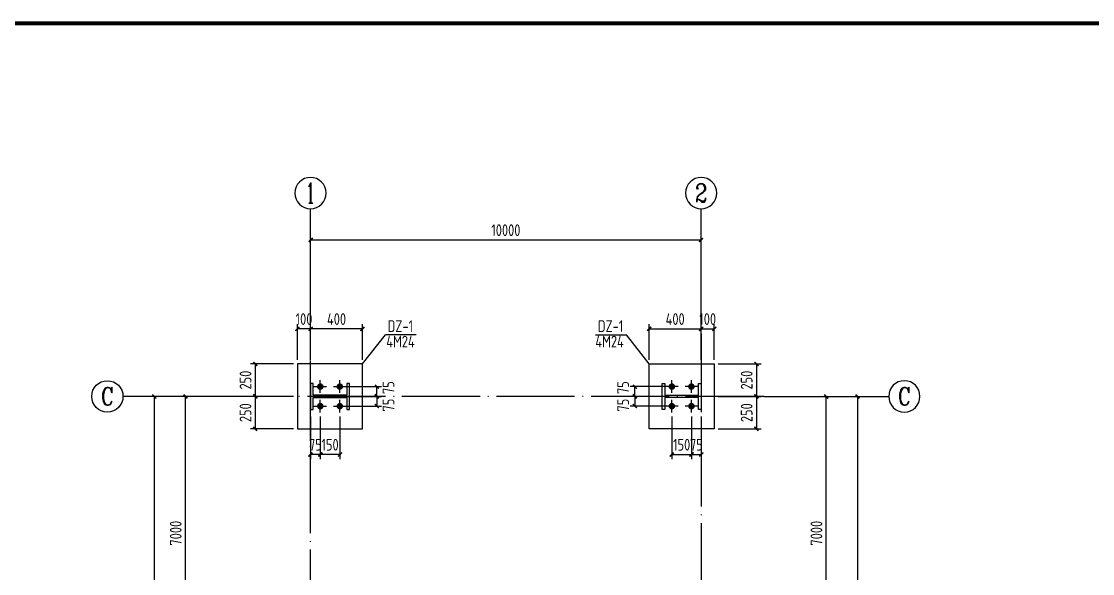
# Model space of a CAD drawing. Header units: millimetres. Extents: x 865974 to 875117, y 40174 to 44891.
# Drawn here: x 867213.6 to 867487.8, y 40616.9 to 40758.1 of the extents above; entities that cross this region are included whole.
import ezdxf
from ezdxf.enums import TextEntityAlignment as Align

# ---------------------------------------------------------------- set-up
doc = ezdxf.new("R2010")
doc.units = ezdxf.units.MM
doc.header["$LTSCALE"] = 1000
doc.header["$MEASUREMENT"] = 0
doc.linetypes.add('DOTE', pattern=[2.42, 2, -0.2, 0.02, -0.2])
for name, color, linetype in [('AXIS', 3, 'Continuous'), ('AXIS_TEXT', 7, 'Continuous'), ('DIM', 7, 'Continuous'), ('DOTE', 1, 'DOTE'), ('M_Prof', 2, 'Continuous'), ('柱集中标注', 2, 'Continuous'), ('标注', 7, 'Continuous'), ('檩条', 34, 'Continuous')]:
    doc.layers.add(name, color=color, linetype=linetype)
doc.styles.add('_TCH_AXIS', font='COMPLEX', dxfattribs={"bigfont": 'GBCBIG'})
doc.styles.add('COMPLEX', font='COMPLEX')
doc.styles.add('GBHZ', font='gbenor.shx', dxfattribs={"width": 0.9, "bigfont": 'gbcbig.shx'})
doc.dimstyles.new('Y100', dxfattribs={"dimscale": 0, "dimtxt": 3, "dimasz": 0.01, "dimexe": 1.2, "dimexo": 2, "dimgap": 1, "dimtad": 1, "dimdec": 0, "dimlfac": 100, "dimzin": 0, "dimdsep": 46, "dimtxsty": 'GBHZ', "dimblk": 'DX', "dimcen": 0.09, "dimdle": 1, "dimclrd": 7, "dimclre": 7, "dimclrt": 7, "dimadec": 0, "dimazin": 0, "dimtfac": 1, "dimtdec": 0, "dimtix": 1, "dimtmove": 2, "dimatfit": 3, "dimldrblk": 'DX', "dimfxl": 0, "dimtolj": 1, "dimtzin": 0, "dimarcsym": 0})
doc.dimstyles.new('Y30', dxfattribs={"dimscale": 0, "dimtxt": 3, "dimasz": 0.01, "dimexe": 1.2, "dimexo": 1, "dimgap": 1, "dimtad": 1, "dimdec": 0, "dimlfac": 30, "dimzin": 0, "dimdsep": 46, "dimtxsty": 'GBHZ', "dimblk1": 'DX', "dimblk2": 'DX', "dimsah": 1, "dimcen": 0.09, "dimdle": 1, "dimadec": 0, "dimazin": 0, "dimtfac": 1, "dimtdec": 0, "dimtix": 1, "dimtmove": 2, "dimatfit": 3, "dimldrblk": 'DX', "dimfxl": 0, "dimtolj": 1, "dimtzin": 0, "dimarcsym": 0})

# ---------------------------------------------------------------- blocks, each defined once
blk = doc.blocks.new('_AXISO')
blk.add_circle((0, 0), 0.5)
at = {"layer": 'AXIS_TEXT', "style": 'COMPLEX', "width": 1.041667}
blk.add_attdef('A', text='', height=0.56, dxfattribs=at).set_placement((-0.25, -0.28), (0.25, -0.28), align=Align.FIT)
blk = doc.blocks.new('DX')
at = {"color": 0, "linetype": 'ByBlock', "const_width": 40}
blk.add_lwpolyline([(-54, -51), (46, 49)], dxfattribs=at)
blk = doc.blocks.new('*D32')
at = {"layer": 'Defpoints', "color": 0, "transparency": 16777216}
for p in [(867255.62, 40662.19), (867271.62, 40662.19), (867271.62, 40592.19)]:
    blk.add_point(p, dxfattribs=at)
at = {"layer": '标注', "color": 7, "lineweight": -2, "transparency": 16777216}
for p, q in [((867269.62, 40662.19), (867254.42, 40662.19)), ((867255.62, 40592.2), (867255.62, 40662.18)), ((867269.62, 40592.19), (867254.42, 40592.19))]:
    blk.add_line(p, q, dxfattribs=at)
at = {"layer": '标注', "color": 7, "lineweight": -2, "transparency": 16777216, "xscale": 0.01, "yscale": 0.01, "zscale": 0.01}
for p, rotation in [((867255.62, 40662.19), 90), ((867255.62, 40592.19), 270)]:
    blk.add_blockref('DX', p, dxfattribs=dict(at, rotation=rotation))
at = {"layer": '标注', "color": 7, "transparency": 16777216, "insert": (867253.12, 40627.19), "char_height": 3, "attachment_point": 5, "rotation": 90, "style": 'GBHZ'}
blk.add_mtext('\\A1;7000', dxfattribs=at)
blk = doc.blocks.new('*D33')
at = {"layer": 'Defpoints', "color": 0, "transparency": 16777216}
for p in [(867271.62, 40662.19), (867247.62, 40522.19), (867271.62, 40522.19)]:
    blk.add_point(p, dxfattribs=at)
at = {"layer": '标注', "color": 7, "lineweight": -2, "transparency": 16777216}
for p, q in [((867269.62, 40662.19), (867246.42, 40662.19)), ((867247.62, 40662.18), (867247.62, 40522.2)), ((867269.62, 40522.19), (867246.42, 40522.19))]:
    blk.add_line(p, q, dxfattribs=at)
at = {"layer": '标注', "color": 7, "lineweight": -2, "transparency": 16777216, "xscale": 0.01, "yscale": 0.01, "zscale": 0.01}
for p, rotation in [((867247.62, 40662.19), 90), ((867247.62, 40522.19), 270)]:
    blk.add_blockref('DX', p, dxfattribs=dict(at, rotation=rotation))
at = {"layer": '标注', "color": 7, "transparency": 16777216, "insert": (867245.12, 40592.19), "char_height": 3, "attachment_point": 5, "rotation": 90, "style": 'GBHZ'}
blk.add_mtext('\\A1;14000', dxfattribs=at)
blk = doc.blocks.new('*D36')
at = {"layer": 'Defpoints', "color": 0, "transparency": 16777216}
for p in [(867403.62, 40662.19), (867419.62, 40662.19), (867403.62, 40592.19)]:
    blk.add_point(p, dxfattribs=at)
at = {"layer": '标注', "color": 7, "lineweight": -2, "transparency": 16777216}
for p, q in [((867405.62, 40662.19), (867420.82, 40662.19)), ((867419.62, 40592.2), (867419.62, 40662.18)), ((867405.62, 40592.19), (867420.82, 40592.19))]:
    blk.add_line(p, q, dxfattribs=at)
at = {"layer": '标注', "color": 7, "lineweight": -2, "transparency": 16777216, "xscale": 0.01, "yscale": 0.01, "zscale": 0.01}
for p, rotation in [((867419.62, 40662.19), 90), ((867419.62, 40592.19), 270)]:
    blk.add_blockref('DX', p, dxfattribs=dict(at, rotation=rotation))
at = {"layer": '标注', "color": 7, "transparency": 16777216, "insert": (867417.12, 40627.19), "char_height": 3, "attachment_point": 5, "rotation": 90, "style": 'GBHZ'}
blk.add_mtext('\\A1;7000', dxfattribs=at)
blk = doc.blocks.new('*D37')
at = {"layer": 'Defpoints', "color": 0, "transparency": 16777216}
for p in [(867403.62, 40662.19), (867403.62, 40522.19), (867427.62, 40522.19)]:
    blk.add_point(p, dxfattribs=at)
at = {"layer": '标注', "color": 7, "lineweight": -2, "transparency": 16777216}
for p, q in [((867405.62, 40662.19), (867428.82, 40662.19)), ((867427.62, 40662.18), (867427.62, 40522.2)), ((867405.62, 40522.19), (867428.82, 40522.19))]:
    blk.add_line(p, q, dxfattribs=at)
at = {"layer": '标注', "color": 7, "lineweight": -2, "transparency": 16777216, "xscale": 0.01, "yscale": 0.01, "zscale": 0.01}
for p, rotation in [((867427.62, 40662.19), 90), ((867427.62, 40522.19), 270)]:
    blk.add_blockref('DX', p, dxfattribs=dict(at, rotation=rotation))
at = {"layer": '标注', "color": 7, "transparency": 16777216, "insert": (867425.12, 40592.19), "char_height": 3, "attachment_point": 5, "rotation": 90, "style": 'GBHZ'}
blk.add_mtext('\\A1;14000', dxfattribs=at)
blk = doc.blocks.new('*D38')
at = {"layer": 'Defpoints', "color": 0, "transparency": 16777216}
for p in [(867387.62, 40702.19), (867287.62, 40678.19), (867387.62, 40678.19)]:
    blk.add_point(p, dxfattribs=at)
at = {"layer": '标注', "color": 7, "lineweight": -2, "transparency": 16777216}
for p, q in [((867287.62, 40680.19), (867287.62, 40703.39)), ((867387.62, 40680.19), (867387.62, 40703.39)), ((867287.63, 40702.19), (867387.61, 40702.19))]:
    blk.add_line(p, q, dxfattribs=at)
at = {"layer": '标注', "color": 7, "lineweight": -2, "transparency": 16777216, "xscale": 0.01, "yscale": 0.01, "zscale": 0.01, "rotation": 180}
blk.add_blockref('DX', (867287.62, 40702.19), dxfattribs=at)
at = {"layer": '标注', "color": 7, "lineweight": -2, "transparency": 16777216, "xscale": 0.01, "yscale": 0.01, "zscale": 0.01}
blk.add_blockref('DX', (867387.62, 40702.19), dxfattribs=at)
at = {"layer": '标注', "color": 7, "transparency": 16777216, "insert": (867337.62, 40704.69), "char_height": 3, "attachment_point": 5, "style": 'GBHZ'}
blk.add_mtext('\\A1;10000', dxfattribs=at)
blk = doc.blocks.new('*D671')
at = {"layer": 'Defpoints', "color": 0, "transparency": 16777216}
for p in [(867287.62, 40679.46), (867287.62, 40670.52), (867300.95, 40670.52)]:
    blk.add_point(p, dxfattribs=at)
at = {"layer": 'DIM', "color": 0, "lineweight": -2, "transparency": 16777216}
for p, q in [((867287.62, 40671.52), (867287.62, 40680.66)), ((867300.94, 40679.46), (867287.63, 40679.46)), ((867300.95, 40671.52), (867300.95, 40680.66))]:
    blk.add_line(p, q, dxfattribs=at)
at = {"layer": 'DIM', "color": 0, "lineweight": -2, "transparency": 16777216, "xscale": 0.01, "yscale": 0.01, "zscale": 0.01, "rotation": 180}
blk.add_blockref('DX', (867287.62, 40679.46), dxfattribs=at)
at = {"layer": 'DIM', "color": 0, "lineweight": -2, "transparency": 16777216, "xscale": 0.01, "yscale": 0.01, "zscale": 0.01}
blk.add_blockref('DX', (867300.95, 40679.46), dxfattribs=at)
at = {"layer": 'DIM', "color": 0, "transparency": 16777216, "insert": (867294.28, 40681.96), "char_height": 3, "attachment_point": 5, "style": 'GBHZ'}
blk.add_mtext('\\A1;400', dxfattribs=at)
blk = doc.blocks.new('*D672')
at = {"layer": 'Defpoints', "color": 0, "transparency": 16777216}
for p in [(867284.28, 40679.46), (867284.28, 40670.52), (867287.62, 40670.52)]:
    blk.add_point(p, dxfattribs=at)
at = {"layer": 'DIM', "color": 0, "lineweight": -2, "transparency": 16777216}
for p, q in [((867284.27, 40679.46), (867284.26, 40679.46)), ((867284.28, 40671.52), (867284.28, 40680.66)), ((867287.62, 40679.46), (867284.28, 40679.46)), ((867287.62, 40671.52), (867287.62, 40680.66)), ((867287.63, 40679.46), (867287.64, 40679.46))]:
    blk.add_line(p, q, dxfattribs=at)
at = {"layer": 'DIM', "color": 0, "lineweight": -2, "transparency": 16777216, "xscale": 0.01, "yscale": 0.01, "zscale": 0.01}
blk.add_blockref('DX', (867284.28, 40679.46), dxfattribs=at)
at = {"layer": 'DIM', "color": 0, "lineweight": -2, "transparency": 16777216, "xscale": 0.01, "yscale": 0.01, "zscale": 0.01, "rotation": 180}
blk.add_blockref('DX', (867287.62, 40679.46), dxfattribs=at)
at = {"layer": 'DIM', "color": 0, "transparency": 16777216, "insert": (867285.95, 40681.96), "char_height": 3, "attachment_point": 5, "style": 'GBHZ'}
blk.add_mtext('\\A1;100', dxfattribs=at)
blk = doc.blocks.new('*D673')
at = {"layer": 'Defpoints', "color": 0, "transparency": 16777216}
for p in [(867284.28, 40670.52), (867273.48, 40662.19), (867284.28, 40662.19)]:
    blk.add_point(p, dxfattribs=at)
at = {"layer": 'DIM', "color": 0, "lineweight": -2, "transparency": 16777216}
for p, q in [((867283.28, 40670.52), (867272.28, 40670.52)), ((867273.48, 40670.51), (867273.48, 40662.2)), ((867283.28, 40662.19), (867272.28, 40662.19))]:
    blk.add_line(p, q, dxfattribs=at)
at = {"layer": 'DIM', "color": 0, "lineweight": -2, "transparency": 16777216, "xscale": 0.01, "yscale": 0.01, "zscale": 0.01}
for p, rotation in [((867273.48, 40670.52), 90), ((867273.48, 40662.19), 270)]:
    blk.add_blockref('DX', p, dxfattribs=dict(at, rotation=rotation))
at = {"layer": 'DIM', "color": 0, "transparency": 16777216, "insert": (867270.98, 40666.35), "char_height": 3, "attachment_point": 5, "rotation": 90, "style": 'GBHZ'}
blk.add_mtext('\\A1;250', dxfattribs=at)
blk = doc.blocks.new('*D674')
at = {"layer": 'Defpoints', "color": 0, "transparency": 16777216}
for p in [(867284.28, 40662.19), (867273.48, 40653.85), (867284.28, 40653.85)]:
    blk.add_point(p, dxfattribs=at)
at = {"layer": 'DIM', "color": 0, "lineweight": -2, "transparency": 16777216}
for p, q in [((867283.28, 40662.19), (867272.28, 40662.19)), ((867273.48, 40662.18), (867273.48, 40653.86)), ((867283.28, 40653.85), (867272.28, 40653.85))]:
    blk.add_line(p, q, dxfattribs=at)
at = {"layer": 'DIM', "color": 0, "lineweight": -2, "transparency": 16777216, "xscale": 0.01, "yscale": 0.01, "zscale": 0.01}
for p, rotation in [((867273.48, 40662.19), 90), ((867273.48, 40653.85), 270)]:
    blk.add_blockref('DX', p, dxfattribs=dict(at, rotation=rotation))
at = {"layer": 'DIM', "color": 0, "transparency": 16777216, "insert": (867270.98, 40658.02), "char_height": 3, "attachment_point": 5, "rotation": 90, "style": 'GBHZ'}
blk.add_mtext('\\A1;250', dxfattribs=at)
blk = doc.blocks.new('*D675')
at = {"layer": 'Defpoints', "color": 0, "transparency": 16777216}
for p in [(867295.55, 40664.69), (867304.59, 40664.69), (867295.55, 40662.19)]:
    blk.add_point(p, dxfattribs=at)
at = {"layer": 'DIM', "color": 0, "lineweight": -2, "transparency": 16777216}
for p, q in [((867296.55, 40664.69), (867305.79, 40664.69)), ((867304.59, 40662.2), (867304.59, 40664.68)), ((867296.55, 40662.19), (867305.79, 40662.19))]:
    blk.add_line(p, q, dxfattribs=at)
at = {"layer": 'DIM', "color": 0, "lineweight": -2, "transparency": 16777216, "xscale": 0.01, "yscale": 0.01, "zscale": 0.01}
for p, rotation in [((867304.59, 40664.69), 90), ((867304.59, 40662.19), 270)]:
    blk.add_blockref('DX', p, dxfattribs=dict(at, rotation=rotation))
at = {"layer": 'DIM', "color": 0, "transparency": 16777216, "insert": (867307.59, 40664.42), "char_height": 3, "attachment_point": 5, "rotation": 90, "style": 'GBHZ'}
blk.add_mtext('\\A1;75', dxfattribs=at)
blk = doc.blocks.new('*D676')
at = {"layer": 'Defpoints', "color": 0, "transparency": 16777216}
for p in [(867295.55, 40662.19), (867295.55, 40659.69), (867304.59, 40659.69)]:
    blk.add_point(p, dxfattribs=at)
at = {"layer": 'DIM', "color": 0, "lineweight": -2, "transparency": 16777216}
for p, q in [((867296.55, 40662.19), (867305.79, 40662.19)), ((867304.59, 40662.18), (867304.59, 40659.7)), ((867296.55, 40659.69), (867305.79, 40659.69))]:
    blk.add_line(p, q, dxfattribs=at)
at = {"layer": 'DIM', "color": 0, "lineweight": -2, "transparency": 16777216, "xscale": 0.01, "yscale": 0.01, "zscale": 0.01}
for p, rotation in [((867304.59, 40662.19), 90), ((867304.59, 40659.69), 270)]:
    blk.add_blockref('DX', p, dxfattribs=dict(at, rotation=rotation))
at = {"layer": 'DIM', "color": 0, "transparency": 16777216, "insert": (867307.59, 40659.95), "char_height": 3, "attachment_point": 5, "rotation": 90, "style": 'GBHZ'}
blk.add_mtext('\\A1;75', dxfattribs=at)
blk = doc.blocks.new('*D677')
at = {"layer": 'Defpoints', "color": 0, "transparency": 16777216}
for p in [(867290.12, 40658.06), (867295.12, 40658.06), (867290.12, 40647.32)]:
    blk.add_point(p, dxfattribs=at)
at = {"layer": '标注', "color": 0, "lineweight": -2, "transparency": 16777216}
for p, q in [((867290.12, 40657.06), (867290.12, 40646.12)), ((867295.12, 40657.06), (867295.12, 40646.12)), ((867290.11, 40647.32), (867290.1, 40647.32)), ((867295.12, 40647.32), (867290.12, 40647.32)), ((867295.13, 40647.32), (867295.14, 40647.32))]:
    blk.add_line(p, q, dxfattribs=at)
at = {"layer": '标注', "color": 0, "lineweight": -2, "transparency": 16777216, "xscale": 0.01, "yscale": 0.01, "zscale": 0.01, "rotation": 180}
blk.add_blockref('DX', (867295.12, 40647.32), dxfattribs=at)
at = {"layer": '标注', "color": 0, "lineweight": -2, "transparency": 16777216, "xscale": 0.01, "yscale": 0.01, "zscale": 0.01}
blk.add_blockref('DX', (867290.12, 40647.32), dxfattribs=at)
at = {"layer": '标注', "color": 0, "transparency": 16777216, "insert": (867292.62, 40649.82), "char_height": 3, "attachment_point": 5, "style": 'GBHZ'}
blk.add_mtext('\\A1;150', dxfattribs=at)
blk = doc.blocks.new('*D678')
at = {"layer": 'Defpoints', "color": 0, "transparency": 16777216}
for p in [(867287.62, 40658.06), (867290.12, 40658.06), (867287.62, 40647.32)]:
    blk.add_point(p, dxfattribs=at)
at = {"layer": '标注', "color": 0, "lineweight": -2, "transparency": 16777216}
for p, q in [((867287.62, 40657.06), (867287.62, 40646.12)), ((867290.12, 40657.06), (867290.12, 40646.12)), ((867287.61, 40647.32), (867287.6, 40647.32)), ((867290.12, 40647.32), (867287.62, 40647.32)), ((867290.13, 40647.32), (867290.14, 40647.32))]:
    blk.add_line(p, q, dxfattribs=at)
at = {"layer": '标注', "color": 0, "lineweight": -2, "transparency": 16777216, "xscale": 0.01, "yscale": 0.01, "zscale": 0.01, "rotation": 180}
blk.add_blockref('DX', (867290.12, 40647.32), dxfattribs=at)
at = {"layer": '标注', "color": 0, "lineweight": -2, "transparency": 16777216, "xscale": 0.01, "yscale": 0.01, "zscale": 0.01}
blk.add_blockref('DX', (867287.62, 40647.32), dxfattribs=at)
at = {"layer": '标注', "color": 0, "transparency": 16777216, "insert": (867288.87, 40649.82), "char_height": 3, "attachment_point": 5, "style": 'GBHZ'}
blk.add_mtext('\\A1;75', dxfattribs=at)
blk = doc.blocks.new('*D663')
at = {"layer": 'Defpoints', "color": 0, "transparency": 16777216}
for p in [(867387.62, 40679.46), (867374.28, 40670.52), (867387.62, 40670.52)]:
    blk.add_point(p, dxfattribs=at)
at = {"layer": 'DIM', "color": 0, "lineweight": -2, "transparency": 16777216}
for p, q in [((867374.28, 40671.52), (867374.28, 40680.66)), ((867374.29, 40679.46), (867387.61, 40679.46)), ((867387.62, 40671.52), (867387.62, 40680.66))]:
    blk.add_line(p, q, dxfattribs=at)
at = {"layer": 'DIM', "color": 0, "lineweight": -2, "transparency": 16777216, "xscale": 0.01, "yscale": 0.01, "zscale": 0.01, "rotation": 180}
blk.add_blockref('DX', (867374.28, 40679.46), dxfattribs=at)
at = {"layer": 'DIM', "color": 0, "lineweight": -2, "transparency": 16777216, "xscale": 0.01, "yscale": 0.01, "zscale": 0.01}
blk.add_blockref('DX', (867387.62, 40679.46), dxfattribs=at)
at = {"layer": 'DIM', "color": 0, "transparency": 16777216, "insert": (867380.95, 40681.96), "char_height": 3, "attachment_point": 5, "style": 'GBHZ'}
blk.add_mtext('\\A1;400', dxfattribs=at)
blk = doc.blocks.new('*D664')
at = {"layer": 'Defpoints', "color": 0, "transparency": 16777216}
for p in [(867390.95, 40679.46), (867387.62, 40670.52), (867390.95, 40670.52)]:
    blk.add_point(p, dxfattribs=at)
at = {"layer": 'DIM', "color": 0, "lineweight": -2, "transparency": 16777216}
for p, q in [((867387.61, 40679.46), (867387.6, 40679.46)), ((867387.62, 40671.52), (867387.62, 40680.66)), ((867387.62, 40679.46), (867390.95, 40679.46)), ((867390.95, 40671.52), (867390.95, 40680.66)), ((867390.96, 40679.46), (867390.97, 40679.46))]:
    blk.add_line(p, q, dxfattribs=at)
at = {"layer": 'DIM', "color": 0, "lineweight": -2, "transparency": 16777216, "xscale": 0.01, "yscale": 0.01, "zscale": 0.01}
blk.add_blockref('DX', (867387.62, 40679.46), dxfattribs=at)
at = {"layer": 'DIM', "color": 0, "lineweight": -2, "transparency": 16777216, "xscale": 0.01, "yscale": 0.01, "zscale": 0.01, "rotation": 180}
blk.add_blockref('DX', (867390.95, 40679.46), dxfattribs=at)
at = {"layer": 'DIM', "color": 0, "transparency": 16777216, "insert": (867389.28, 40681.96), "char_height": 3, "attachment_point": 5, "style": 'GBHZ'}
blk.add_mtext('\\A1;100', dxfattribs=at)
blk = doc.blocks.new('*D665')
at = {"layer": 'Defpoints', "color": 0, "transparency": 16777216}
for p in [(867390.95, 40670.52), (867390.95, 40662.19), (867401.76, 40662.19)]:
    blk.add_point(p, dxfattribs=at)
at = {"layer": 'DIM', "color": 0, "lineweight": -2, "transparency": 16777216}
for p, q in [((867391.95, 40670.52), (867402.96, 40670.52)), ((867401.76, 40670.51), (867401.76, 40662.2)), ((867391.95, 40662.19), (867402.96, 40662.19))]:
    blk.add_line(p, q, dxfattribs=at)
at = {"layer": 'DIM', "color": 0, "lineweight": -2, "transparency": 16777216, "xscale": 0.01, "yscale": 0.01, "zscale": 0.01}
for p, rotation in [((867401.76, 40670.52), 90), ((867401.76, 40662.19), 270)]:
    blk.add_blockref('DX', p, dxfattribs=dict(at, rotation=rotation))
at = {"layer": 'DIM', "color": 0, "transparency": 16777216, "insert": (867399.26, 40666.35), "char_height": 3, "attachment_point": 5, "rotation": 90, "style": 'GBHZ'}
blk.add_mtext('\\A1;250', dxfattribs=at)
blk = doc.blocks.new('*D666')
at = {"layer": 'Defpoints', "color": 0, "transparency": 16777216}
for p in [(867390.95, 40662.19), (867390.95, 40653.85), (867401.76, 40653.85)]:
    blk.add_point(p, dxfattribs=at)
at = {"layer": 'DIM', "color": 0, "lineweight": -2, "transparency": 16777216}
for p, q in [((867391.95, 40662.19), (867402.96, 40662.19)), ((867401.76, 40662.18), (867401.76, 40653.86)), ((867391.95, 40653.85), (867402.96, 40653.85))]:
    blk.add_line(p, q, dxfattribs=at)
at = {"layer": 'DIM', "color": 0, "lineweight": -2, "transparency": 16777216, "xscale": 0.01, "yscale": 0.01, "zscale": 0.01}
for p, rotation in [((867401.76, 40662.19), 90), ((867401.76, 40653.85), 270)]:
    blk.add_blockref('DX', p, dxfattribs=dict(at, rotation=rotation))
at = {"layer": 'DIM', "color": 0, "transparency": 16777216, "insert": (867399.26, 40658.02), "char_height": 3, "attachment_point": 5, "rotation": 90, "style": 'GBHZ'}
blk.add_mtext('\\A1;250', dxfattribs=at)
blk = doc.blocks.new('*D667')
at = {"layer": 'Defpoints', "color": 0, "transparency": 16777216}
for p in [(867370.64, 40664.69), (867379.68, 40664.69), (867379.68, 40662.19)]:
    blk.add_point(p, dxfattribs=at)
at = {"layer": 'DIM', "color": 0, "lineweight": -2, "transparency": 16777216}
for p, q in [((867378.68, 40664.69), (867369.44, 40664.69)), ((867370.64, 40662.2), (867370.64, 40664.68)), ((867378.68, 40662.19), (867369.44, 40662.19))]:
    blk.add_line(p, q, dxfattribs=at)
at = {"layer": 'DIM', "color": 0, "lineweight": -2, "transparency": 16777216, "xscale": 0.01, "yscale": 0.01, "zscale": 0.01}
for p, rotation in [((867370.64, 40664.69), 90), ((867370.64, 40662.19), 270)]:
    blk.add_blockref('DX', p, dxfattribs=dict(at, rotation=rotation))
at = {"layer": 'DIM', "color": 0, "transparency": 16777216, "insert": (867367.64, 40664.42), "char_height": 3, "attachment_point": 5, "rotation": 90, "style": 'GBHZ'}
blk.add_mtext('\\A1;75', dxfattribs=at)
blk = doc.blocks.new('*D668')
at = {"layer": 'Defpoints', "color": 0, "transparency": 16777216}
for p in [(867379.68, 40662.19), (867370.64, 40659.69), (867379.68, 40659.69)]:
    blk.add_point(p, dxfattribs=at)
at = {"layer": 'DIM', "color": 0, "lineweight": -2, "transparency": 16777216}
for p, q in [((867378.68, 40662.19), (867369.44, 40662.19)), ((867370.64, 40662.18), (867370.64, 40659.7)), ((867378.68, 40659.69), (867369.44, 40659.69))]:
    blk.add_line(p, q, dxfattribs=at)
at = {"layer": 'DIM', "color": 0, "lineweight": -2, "transparency": 16777216, "xscale": 0.01, "yscale": 0.01, "zscale": 0.01}
for p, rotation in [((867370.64, 40662.19), 90), ((867370.64, 40659.69), 270)]:
    blk.add_blockref('DX', p, dxfattribs=dict(at, rotation=rotation))
at = {"layer": 'DIM', "color": 0, "transparency": 16777216, "insert": (867367.64, 40659.95), "char_height": 3, "attachment_point": 5, "rotation": 90, "style": 'GBHZ'}
blk.add_mtext('\\A1;75', dxfattribs=at)
blk = doc.blocks.new('*D669')
at = {"layer": 'Defpoints', "color": 0, "transparency": 16777216}
for p in [(867380.12, 40658.06), (867385.12, 40658.06), (867385.12, 40647.32)]:
    blk.add_point(p, dxfattribs=at)
at = {"layer": '标注', "color": 0, "lineweight": -2, "transparency": 16777216}
for p, q in [((867380.12, 40657.06), (867380.12, 40646.12)), ((867385.12, 40657.06), (867385.12, 40646.12)), ((867380.11, 40647.32), (867380.1, 40647.32)), ((867380.12, 40647.32), (867385.12, 40647.32)), ((867385.13, 40647.32), (867385.14, 40647.32))]:
    blk.add_line(p, q, dxfattribs=at)
at = {"layer": '标注', "color": 0, "lineweight": -2, "transparency": 16777216, "xscale": 0.01, "yscale": 0.01, "zscale": 0.01, "rotation": 180}
blk.add_blockref('DX', (867385.12, 40647.32), dxfattribs=at)
at = {"layer": '标注', "color": 0, "lineweight": -2, "transparency": 16777216, "xscale": 0.01, "yscale": 0.01, "zscale": 0.01}
blk.add_blockref('DX', (867380.12, 40647.32), dxfattribs=at)
at = {"layer": '标注', "color": 0, "transparency": 16777216, "insert": (867382.62, 40649.82), "char_height": 3, "attachment_point": 5, "style": 'GBHZ'}
blk.add_mtext('\\A1;150', dxfattribs=at)
blk = doc.blocks.new('*D670')
at = {"layer": 'Defpoints', "color": 0, "transparency": 16777216}
for p in [(867385.12, 40658.06), (867387.62, 40658.06), (867387.62, 40647.32)]:
    blk.add_point(p, dxfattribs=at)
at = {"layer": '标注', "color": 0, "lineweight": -2, "transparency": 16777216}
for p, q in [((867385.12, 40657.06), (867385.12, 40646.12)), ((867387.62, 40657.06), (867387.62, 40646.12)), ((867385.11, 40647.32), (867385.1, 40647.32)), ((867385.12, 40647.32), (867387.62, 40647.32)), ((867387.63, 40647.32), (867387.64, 40647.32))]:
    blk.add_line(p, q, dxfattribs=at)
at = {"layer": '标注', "color": 0, "lineweight": -2, "transparency": 16777216, "xscale": 0.01, "yscale": 0.01, "zscale": 0.01, "rotation": 180}
blk.add_blockref('DX', (867387.62, 40647.32), dxfattribs=at)
at = {"layer": '标注', "color": 0, "lineweight": -2, "transparency": 16777216, "xscale": 0.01, "yscale": 0.01, "zscale": 0.01}
blk.add_blockref('DX', (867385.12, 40647.32), dxfattribs=at)
at = {"layer": '标注', "color": 0, "transparency": 16777216, "insert": (867386.37, 40649.82), "char_height": 3, "attachment_point": 5, "style": 'GBHZ'}
blk.add_mtext('\\A1;75', dxfattribs=at)

msp = doc.modelspace()

# ---------------------------------------------------------------- linework, layer by layer
for p, q in [((867288.491, 40664.686), (867291.741, 40664.686)), ((867290.116, 40663.061), (867290.116, 40666.311)), ((867293.491, 40664.686), (867296.741, 40664.686)), ((867295.116, 40663.061), (867295.116, 40666.311)), ((867381.741, 40664.686), (867378.491, 40664.686)), ((867380.116, 40663.061), (867380.116, 40666.311)), ((867386.741, 40664.686), (867383.491, 40664.686)), ((867385.116, 40663.061), (867385.116, 40666.311)), ((867288.491, 40659.686), (867291.741, 40659.686)), ((867290.116, 40658.061), (867290.116, 40661.311)), ((867293.491, 40659.686), (867296.741, 40659.686)), ((867295.116, 40658.061), (867295.116, 40661.311)), ((867381.741, 40659.686), (867378.491, 40659.686)), ((867380.116, 40658.061), (867380.116, 40661.311)), ((867386.741, 40659.686), (867383.491, 40659.686)), ((867385.116, 40658.061), (867385.116, 40661.311))]:
    msp.add_line(p, q)
at = {"color": 0, "const_width": 1}
msp.add_lwpolyline([(867751.988, 40183.578), (866945.988, 40183.578), (866945.988, 40757.578), (867751.988, 40757.578)], close=True, dxfattribs=at)
for points in [[(867284.283, 40653.852), (867300.949, 40653.852), (867300.949, 40670.519), (867284.283, 40670.519)], [(867390.949, 40653.852), (867374.283, 40653.852), (867374.283, 40670.519), (867390.949, 40670.519)]]:
    msp.add_lwpolyline(points, close=True)
at = {"layer": 'AXIS', "color": 0}
for p, q in [((867287.616, 40678.186), (867287.616, 40710.186)), ((867387.616, 40678.186), (867387.616, 40710.186)), ((867271.616, 40662.186), (867239.616, 40662.186)), ((867403.616, 40662.186), (867435.616, 40662.186))]:
    msp.add_line(p, q, dxfattribs=at)
at = {"layer": 'DIM', "const_width": 0.833}
for points in [[(867290.116, 40665.102, 1), (867290.116, 40664.269, 1)], [(867295.116, 40665.102, 1), (867295.116, 40664.269, 1)], [(867380.116, 40665.102, -1), (867380.116, 40664.269, -1)], [(867385.116, 40665.102, -1), (867385.116, 40664.269, -1)], [(867290.116, 40660.102, 1), (867290.116, 40659.269, 1)], [(867295.116, 40660.102, 1), (867295.116, 40659.269, 1)], [(867380.116, 40660.102, -1), (867380.116, 40659.269, -1)], [(867385.116, 40660.102, -1), (867385.116, 40659.269, -1)]]:
    msp.add_lwpolyline(points, format="xyb", close=True, dxfattribs=at)
at = {"layer": 'DOTE', "linetype": 'DOTE', "ltscale": 0.01}
for p, q in [((867287.616, 40506.186), (867287.616, 40678.186)), ((867387.616, 40678.186), (867387.616, 40506.186)), ((867403.616, 40662.186), (867271.616, 40662.186))]:
    msp.add_line(p, q, dxfattribs=at)
at = {"layer": 'M_Prof'}
for points in [[(867287.616, 40665.519), (867287.616, 40658.852), (867288.283, 40658.852), (867288.283, 40661.886), (867296.949, 40661.886), (867296.949, 40658.852), (867297.616, 40658.852), (867297.616, 40665.519), (867296.949, 40665.519), (867296.949, 40662.486), (867288.283, 40662.486), (867288.283, 40665.519)], [(867387.616, 40665.519), (867387.616, 40658.852), (867386.949, 40658.852), (867386.949, 40661.886), (867378.283, 40661.886), (867378.283, 40658.852), (867377.616, 40658.852), (867377.616, 40665.519), (867378.283, 40665.519), (867378.283, 40662.486), (867386.949, 40662.486), (867386.949, 40665.519)]]:
    msp.add_lwpolyline(points, close=True, dxfattribs=at)
at = {"layer": '檩条'}
for p, q in [((867300.949, 40670.519), (867306.772, 40677.938)), ((867314.67, 40677.938), (867306.772, 40677.938)), ((867360.562, 40677.938), (867368.46, 40677.938)), ((867374.283, 40670.519), (867368.46, 40677.938))]:
    msp.add_line(p, q, dxfattribs=at)

# ---------------------------------------------------------------- block references
at = {"layer": 'AXIS', "color": 0}
ref = msp.add_blockref('_AXISO', (867287.616, 40714.186), dxfattribs=dict(at, xscale=-8, yscale=8, zscale=8, rotation=180))
ref.add_attrib('A', '1', dxfattribs={"layer": 'AXIS_TEXT', "color": 0, "height": 5.147, "style": '_TCH_AXIS'}).set_placement((867286.513, 40711.612), (867288.719, 40711.612), align=Align.FIT)
ref = msp.add_blockref('_AXISO', (867387.616, 40714.186), dxfattribs=dict(at, xscale=-8, yscale=8, zscale=8, rotation=180))
ref.add_attrib('A', '2', dxfattribs={"layer": 'AXIS_TEXT', "color": 0, "height": 4.659, "style": '_TCH_AXIS'}).set_placement((867386.063, 40711.856), (867389.169, 40711.856), align=Align.FIT)
ref = msp.add_blockref('_AXISO', (867235.616, 40662.186), dxfattribs=dict(at, xscale=8, yscale=8, zscale=8))
ref.add_attrib('A', 'C', dxfattribs={"layer": 'AXIS_TEXT', "color": 0, "height": 4.557, "style": '_TCH_AXIS'}).set_placement((867233.988, 40659.907), (867237.243, 40659.907), align=Align.FIT)
ref = msp.add_blockref('_AXISO', (867439.616, 40662.186), dxfattribs=dict(at, xscale=-8, yscale=8, zscale=8))
ref.add_attrib('A', 'C', dxfattribs={"layer": 'AXIS_TEXT', "color": 0, "height": 4.557, "style": '_TCH_AXIS'}).set_placement((867437.988, 40659.907), (867441.243, 40659.907), align=Align.FIT)

# ---------------------------------------------------------------- texts
at = {"layer": '柱集中标注', "style": 'GBHZ', "width": 0.9}
for s, p in [('DZ-1', (867307.354, 40678.659)), ('DZ-1', (867361.158, 40678.659)), ('4M24', (867307.013, 40674.688)), ('4M24', (867360.539, 40674.688))]:
    msp.add_text(s, height=3, dxfattribs=at).set_placement(p)

# ---------------------------------------------------------------- dimensions: what is measured, and where the dimension line sits
at = {"layer": 'DIM'}
for base, p1, p2, angle, picture, middle in [((867284.283, 40679.464), (867287.616, 40670.519), (867284.283, 40670.519), 180, '*D672', (867285.949, 40681.964)), ((867287.616, 40679.464), (867300.949, 40670.519), (867287.616, 40670.519), 180, '*D671', (867294.283, 40681.964)), ((867273.475, 40662.186), (867284.283, 40670.519), (867284.283, 40662.186), 270, '*D673', (867270.975, 40666.352)), ((867401.757, 40662.186), (867390.949, 40670.519), (867390.949, 40662.186), 270, '*D665', (867399.257, 40666.352)), ((867273.475, 40653.852), (867284.283, 40662.186), (867284.283, 40653.852), 270, '*D674', (867270.975, 40658.019)), ((867401.757, 40653.852), (867390.949, 40662.186), (867390.949, 40653.852), 270, '*D666', (867399.257, 40658.019))]:
    dim = msp.add_linear_dim(base=base, p1=p1, p2=p2, angle=angle, dimstyle='Y30', override={"dimscale": 1}, dxfattribs=at)
    dim.commit()
    dim.dimension.update_dxf_attribs({"geometry": picture, "text_midpoint": middle})
for base, p1, p2, picture, middle in [((867387.616, 40679.464), (867374.283, 40670.519), (867387.616, 40670.519), '*D663', (867380.949, 40681.964)), ((867390.949, 40679.464), (867387.616, 40670.519), (867390.949, 40670.519), '*D664', (867389.283, 40681.964))]:
    dim = msp.add_linear_dim(base=base, p1=p1, p2=p2, dimstyle='Y30', override={"dimscale": 1}, dxfattribs=at)
    dim.commit()
    dim.dimension.update_dxf_attribs({"geometry": picture, "text_midpoint": middle})
for base, p1, p2, angle, picture, middle in [((867304.594, 40664.686), (867295.55, 40662.186), (867295.55, 40664.686), 270, '*D675', (867307.588, 40664.424)), ((867370.638, 40664.686), (867379.682, 40662.186), (867379.682, 40664.686), 270, '*D667', (867367.644, 40664.424)), ((867304.594, 40659.686), (867295.55, 40662.186), (867295.55, 40659.686), 90, '*D676', (867307.588, 40659.947)), ((867370.638, 40659.686), (867379.682, 40662.186), (867379.682, 40659.686), 90, '*D668', (867367.644, 40659.947))]:
    dim = msp.add_linear_dim(base=base, p1=p1, p2=p2, angle=angle, dimstyle='Y30', override={"dimscale": 1}, dxfattribs=at)
    dim.commit()
    dim.dimension.update_dxf_attribs({"geometry": picture, "text_midpoint": middle, "dimtype": 160})
at = {"layer": '标注'}
for base, p1, p2, dimstyle, override, picture, middle in [((867387.616, 40702.186), (867287.616, 40678.186), (867387.616, 40678.186), 'Y100', {"dimscale": 1, "dimfxl": 150}, '*D38', (867337.616, 40704.686)), ((867287.616, 40647.325), (867290.116, 40658.061), (867287.616, 40658.061), 'Y30', {"dimscale": 1}, '*D678', (867288.866, 40649.825)), ((867290.116, 40647.325), (867295.116, 40658.061), (867290.116, 40658.061), 'Y30', {"dimscale": 1}, '*D677', (867292.616, 40649.825))]:
    dim = msp.add_linear_dim(base=base, p1=p1, p2=p2, dimstyle=dimstyle, override=override, dxfattribs=at)
    dim.commit()
    dim.dimension.update_dxf_attribs({"geometry": picture, "text_midpoint": middle})
for base, p1, p2, angle, dimstyle, override, picture, middle in [((867247.616, 40522.186), (867271.616, 40662.186), (867271.616, 40522.186), 90, 'Y100', {"dimscale": 1, "dimfxl": 150}, '*D33', (867245.116, 40592.186)), ((867255.616, 40662.186), (867271.616, 40592.186), (867271.616, 40662.186), 90, 'Y100', {"dimscale": 1, "dimfxl": 150}, '*D32', (867253.116, 40627.186)), ((867419.616, 40662.186), (867403.616, 40592.186), (867403.616, 40662.186), 90, 'Y100', {"dimscale": 1, "dimfxl": 150}, '*D36', (867417.116, 40627.186)), ((867427.616, 40522.186), (867403.616, 40662.186), (867403.616, 40522.186), 90, 'Y100', {"dimscale": 1, "dimfxl": 150}, '*D37', (867425.116, 40592.186)), ((867385.116, 40647.325), (867380.116, 40658.061), (867385.116, 40658.061), 180, 'Y30', {"dimscale": 1}, '*D669', (867382.616, 40649.825)), ((867387.616, 40647.325), (867385.116, 40658.061), (867387.616, 40658.061), 180, 'Y30', {"dimscale": 1}, '*D670', (867386.366, 40649.825))]:
    dim = msp.add_linear_dim(base=base, p1=p1, p2=p2, angle=angle, dimstyle=dimstyle, override=override, dxfattribs=at)
    dim.commit()
    dim.dimension.update_dxf_attribs({"geometry": picture, "text_midpoint": middle})

doc.saveas('drawing.dxf')
